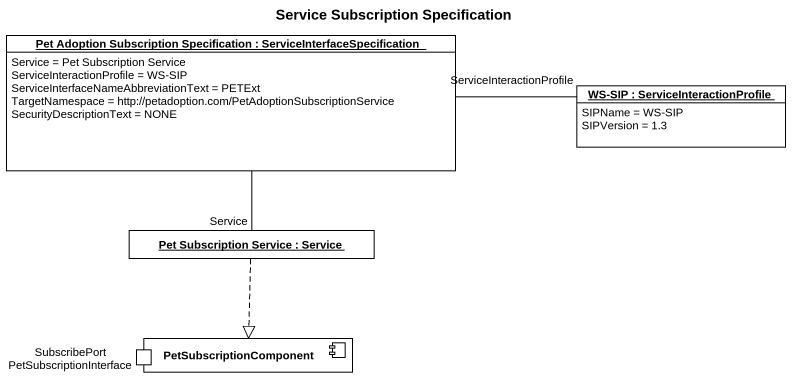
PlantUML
@startuml
title Service Subscription Specification
allowmixing
hide circle
hide empty members
object "Pet Adoption Subscription Specification : ServiceInterfaceSpecification" as Pet_Adoption_Subscription {
  Service = Pet Subscription Service
  ServiceInteractionProfile = WS-SIP
  ServiceInterfaceNameAbbreviationText = PETExt
  TargetNamespace = http://petadoption.com/PetAdoptionSubscriptionService
  SecurityDescriptionText = NONE
}
object "WS-SIP : ServiceInteractionProfile" as WS_SIP {
  SIPName = WS-SIP
  SIPVersion = 1.3
}
object "Pet Subscription Service : Service" as Pet_Subscription_Service
component PetSubscriptionComponent {
  port "SubscribePort PetSubscriptionInterface" as SubscribePort
}
Pet_Adoption_Subscription -right- WS_SIP : ServiceInteractionProfile
Pet_Subscription_Service -up- Pet_Adoption_Subscription : Service
Pet_Subscription_Service ..|> PetSubscriptionComponent
@enduml
